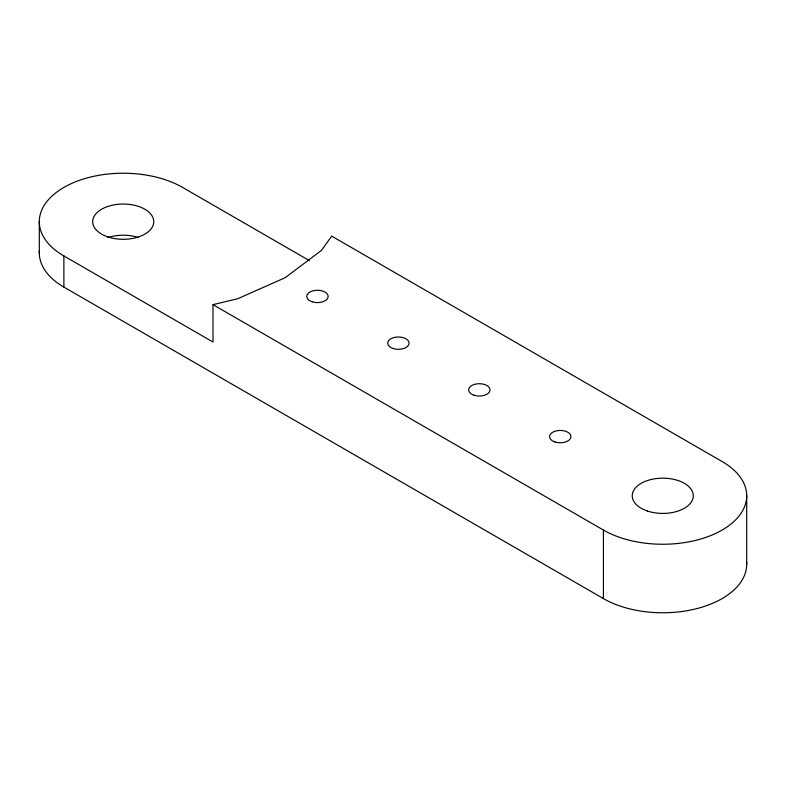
<?xml version="1.0" encoding="UTF-8"?>
<svg xmlns="http://www.w3.org/2000/svg" width="786" height="786" viewBox="0 0 786 786"><rect width="100%" height="100%" fill="white"/><g stroke="black" fill="none" stroke-linecap="round" stroke-linejoin="round"><path stroke-width="1.18" d="M212.996 304.654L237.686 298.749L285.092 277.743L321.474 250.37L331.692 236.124L722.118 461.529A83.935 48.457 0 0 1 722.118 530.059A83.935 48.457 0 0 1 603.422 530.059L212.996 304.654L212.996 342.028L63.882 255.941A83.935 48.457 0 0 1 63.882 187.412A83.935 48.457 0 0 1 182.578 187.412L309.488 260.677M39.398 250.538A83.935 48.457 0 0 0 63.882 287.087L603.422 598.588A83.935 48.457 0 0 0 696.71 608.639A83.935 48.457 0 0 0 746.602 562.029M746.7 495.789L746.7 564.328M603.422 530.059L603.422 598.588M63.882 255.941L63.882 287.087M39.3 221.672L39.3 252.827M107.967 237.569A30.516 17.616 0 0 1 138.493 237.569M107.967 236.94A30.516 17.616 0 0 0 153.751 221.672A30.516 17.616 0 0 0 107.967 206.413A30.516 17.616 0 0 0 107.967 236.94M647.507 511.057A30.516 17.616 0 0 0 693.291 495.789A30.516 17.616 0 0 0 647.507 480.531A30.516 17.616 0 0 0 647.507 511.057M312.121 301.775A10.68 6.17 0 0 0 328.145 296.43A10.68 6.17 0 0 0 312.121 291.095A10.68 6.17 0 0 0 312.121 301.775M393.059 348.503A10.68 6.17 0 0 0 409.074 343.158A10.68 6.17 0 0 0 393.059 337.823A10.68 6.17 0 0 0 393.059 348.503M473.987 395.22A10.68 6.17 0 0 0 490.012 389.885A10.68 6.17 0 0 0 473.987 384.541A10.68 6.17 0 0 0 473.987 395.22M554.916 441.948A10.68 6.17 0 0 0 570.941 436.613A10.68 6.17 0 0 0 554.916 431.268A10.68 6.17 0 0 0 554.916 441.948"/></g></svg>
